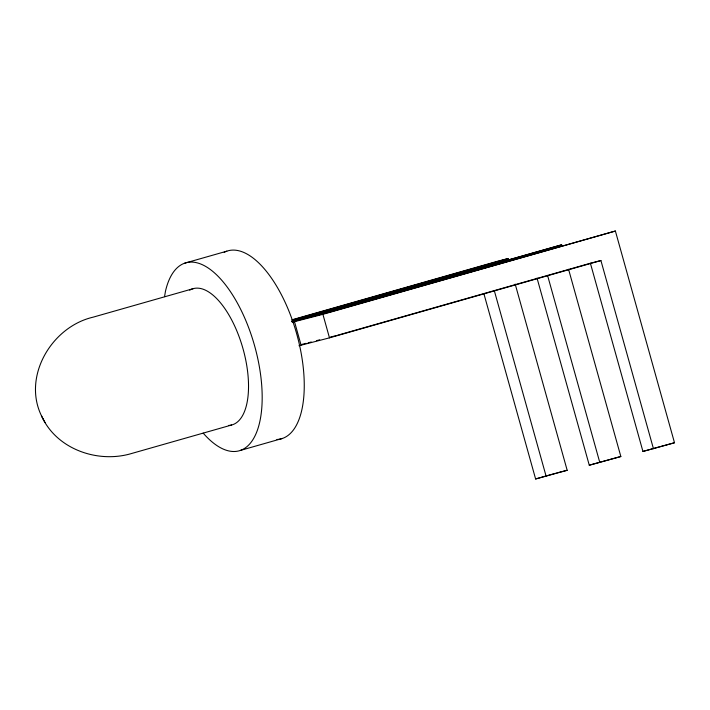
<?xml version="1.0" encoding="UTF-8"?>
<svg xmlns="http://www.w3.org/2000/svg" width="710" height="710" viewBox="0 0 710 710"><rect width="100%" height="100%" fill="white"/><g stroke="black" fill="none" stroke-linecap="round" stroke-linejoin="round"><path stroke-width="1.06" d="M164.542 296.656L165.474 291.233A97.705 43.443 74.1 0 1 226.135 285.633A97.705 43.443 74.1 0 1 260.836 416.14A97.705 43.443 74.1 0 1 203.202 433.127M184.724 263.17L226.809 251.18M193.519 288.571L93.081 317.175C50.552 327.035 20.83 378.971 43.026 418.776M292.28 319.731L497.541 261.262L508.067 258.564L508.662 260.694M291.712 320.183L508.067 258.564M291.97 321.328L561.725 244.79L291.828 321.666M292.147 321.781L330.958 311.734L615.384 231.025L674.5 442.747L642.941 451.436L590.392 263.241L337.525 335.262M292.396 322.216L322.908 314.326L615.384 231.025M298.963 345.743L329.476 337.853L600.917 260.543L653.457 448.738M231.611 425.015L131.181 453.619C97.51 463.532 56.33 449.093 41.562 415.98M240.397 450.415L282.482 438.425M483.963 293.967L535.615 478.975L555.602 473.286M535.615 478.975L567.175 470.286L515.194 284.098M537.026 278.071L589.273 465.21L620.842 456.512L568.559 269.267M589.273 465.21L620.842 456.512M642.941 451.436L674.5 442.747M590.392 263.241L600.917 260.543M301.839 344.421L306.037 343.338M308.14 342.806L311.291 341.998M316.536 340.649L319.686 339.841M330.185 337.143L336.478 335.528M556.658 472.984L567.175 470.286M43.088 418.864L45.023 422.548M547.552 275.373L599.799 462.503M494.479 291.269L546.132 476.277M322.908 314.326L329.476 337.853M294.499 321.621L301.067 345.14M189.694 290.177A70.831 31.497 74.1 0 1 242.758 347.847A70.831 31.497 74.1 0 1 228.531 425.45M224.182 252.316A97.705 43.443 74.1 0 1 296.602 333.549A97.705 43.443 74.1 0 1 276.882 439.499"/></g></svg>
